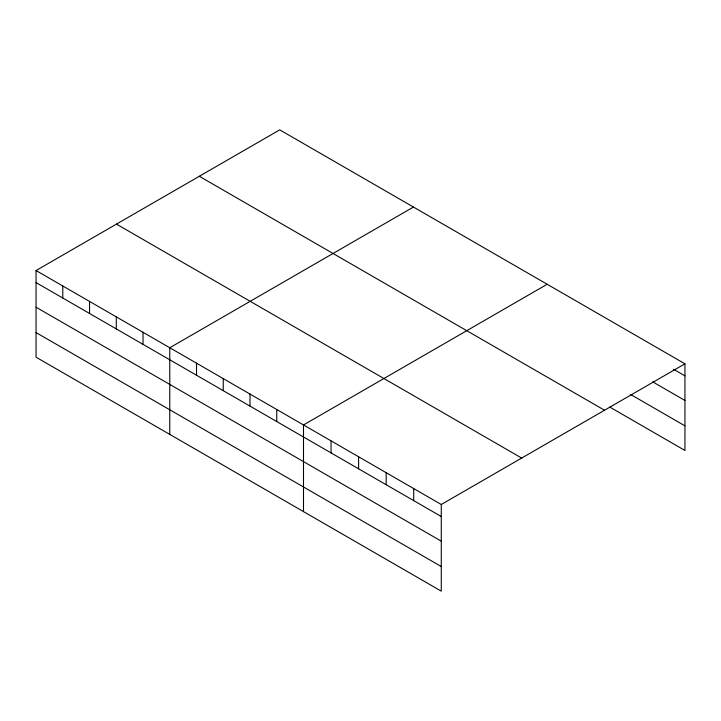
<?xml version="1.0" encoding="UTF-8"?>
<svg xmlns="http://www.w3.org/2000/svg" width="721" height="721" viewBox="0 0 721 721"><rect width="100%" height="100%" fill="white"/><g stroke="black" fill="none" stroke-linecap="round" stroke-linejoin="round"><path stroke-width="1.08" d="M36.05 270.537L441.27 504.493L441.27 591.148L36.05 357.192L36.05 270.537L279.73 129.852L684.95 363.808L684.95 450.463L609.885 407.122M413.448 207.053L169.768 347.747L169.768 434.402M547.176 284.263L303.496 424.948L303.496 511.604M441.27 504.493L684.95 363.808M673.549 369.269L684.95 375.848M652.64 381.815L684.95 400.47M630.794 394.567L684.95 425.841M199.311 176.275L604.531 410.231M116.469 224.114L521.689 458.069M36.05 282.587L441.27 516.533M36.05 307.209L441.27 541.156M36.05 332.57L441.27 566.526M413.719 488.586L413.719 500.626M386.159 472.679L386.159 484.719M358.607 456.763L358.607 468.812M331.047 440.855L331.047 452.896M276.747 409.51L276.747 421.551M250.007 394.063L250.007 406.112M223.258 378.624L223.258 390.665M196.518 363.186L196.518 375.226M143.028 332.3L143.028 344.35M116.279 316.861L116.279 328.902M89.539 301.423L89.539 313.464M62.79 285.985L62.79 298.025"/></g></svg>
